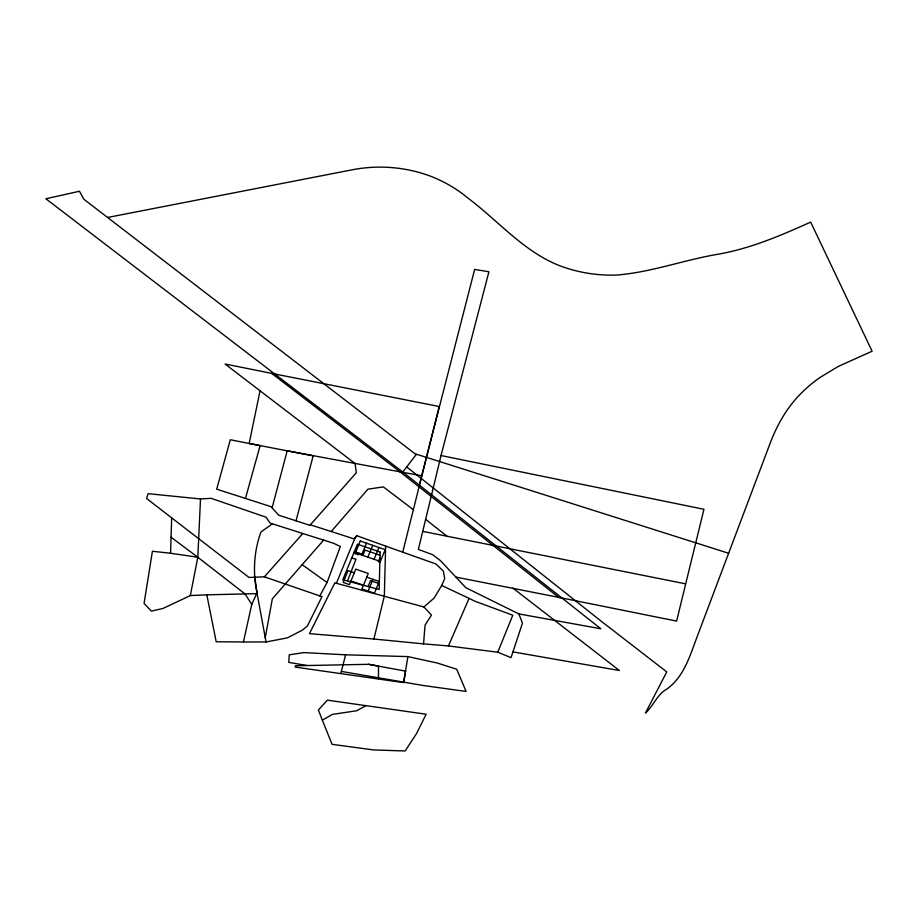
<?xml version="1.0" encoding="UTF-8"?>
<svg xmlns="http://www.w3.org/2000/svg" width="918" height="918" viewBox="0 0 918 918"><rect width="100%" height="100%" fill="white"/><g stroke="black" fill="none" stroke-linecap="round" stroke-linejoin="round"><path stroke-width="1.38" d="M378.48 678.918L378.491 666.124L368.623 664.299L295.275 665.779L295.229 667.099L403.587 682.602L407.925 656.6L437.278 663.025L456.694 669.222L466.103 691.449L423.026 685.471L341.485 671.425M336.378 583.274L355.128 537.753L356.827 535.733L385.64 546.107L384.321 596.149L373.901 639.02L309.469 633.649L334.829 582.861L423.898 606.959L431.483 615.094L425.057 625.135L423.542 643.874L448.443 645.951L497.763 652.216L511.039 657.644L522.468 623.115L518.831 613.913L465.839 587.715L440.353 560.554L432.619 554.679L418.367 549.412L431.575 494.813M170.564 553.244L152.422 551.259L144.069 603.401L151.355 611.136L163.014 608.439L190.336 595.564L206.825 594.841L216.189 641.762L243.431 641.98L251.75 604.4L245.037 593.946L197.818 557.26L170.564 553.244L171.655 517.855L146.57 498.463L148.154 493.677L200.503 498.967L211.129 498.325L266.059 517.213L270.099 523.099L333.567 543.272L340.349 546.474L327.072 582.517L319.82 595.92M190.336 595.564L197.818 557.26L200.503 498.967M265.256 637.689L272.336 598.846L323.675 540.071M403.668 682.108L405.664 671.127L368.623 664.299M407.925 656.6L345.616 654.821L340.808 673.525M260.046 390.85L249.157 443.486L230.315 439.745L216.705 489.168L271.131 506.702L278.682 515.193L309.917 525.326L356.345 472.736L355.036 463.521L225.071 364.01L275.021 374.039M431.185 496.466L441.03 455.535L703.945 509.272L676.6 621.096L558.592 597.32L400.099 471.852L271.625 373.362L439.206 406.513L402.727 552.166L435.866 563.95L443.371 571.099L444.725 578.547L441.719 585.454L434.076 598.123L423.898 606.959M418.918 486.747L474.64 269.422L488.915 271.774L441.03 455.535M272.13 507.826L287.185 450.807L403.289 472.426L600.808 628.761L518.831 613.913M296.021 520.816L313.176 455.833L249.157 443.486L260.127 445.574L245.45 498.451M497.763 652.216L512.783 615.221L475.421 601.405L441.719 585.454M347.452 580.991L355.989 559.2L351.709 558.052M358.984 553.21L358.341 554.782L353.728 553.175M361.635 554.977L366.489 543.169M367.866 557.146L372.731 545.338M374.108 559.303L378.973 547.507M368.084 586.533L370.528 580.601L379.295 583.641M379.972 557.674L378.308 561.713L379.857 562.252M368.141 591.112L373.006 579.315M448.443 645.951L469.052 598.444M251.75 604.4L257.029 592.89C252.691 572.717 253.838 551.374 260.976 532.004L272.382 523.822M402.772 472.013L416.129 454.662L83.859 199.24L79.453 191.242L45.9 198.77L403.289 472.426M356.827 535.733L354.153 538.912L310.364 524.809M331.18 531.556L367.934 489.168L383.38 486.907L413.18 509.582M171.655 517.855L249.007 577.445L264.384 576.825L302.745 533.576M322.367 720.171L318.362 710.027L327.37 700.147L426.136 714.238L416.382 733.815L405.148 750.97L373.557 749.926L332.052 744.337L322.367 720.171L332.35 714.399L356.689 710.761L365.892 705.644M107.704 217.451L353.051 169.635C378.319 164.884 404.735 166.869 428.924 175.602A134.544 125.938 -8.6 0 1 467.939 198.093C498.244 220.756 523.696 251.658 559.705 265.715C577.904 272.589 597.411 275.767 616.85 275.033C651.803 272.256 685.035 259.564 719.551 253.976C751.406 248.135 781.298 235.329 810.663 222.099L872.1 351.215L838.341 366.408L820.095 377.413A135.348 126.695 -8.6 0 0 796.388 398.343C784.879 411.275 776.467 426.652 770.328 442.763L697.003 637.069C689.969 655.727 684.059 676.555 667.134 688.89C657.024 694.375 653.57 705.862 645.457 713.056L666.732 671.896L601.141 621.153L406.685 466.929M243.431 641.98L266.048 641.957L281.103 639.1L287.541 637.769L302.229 630.241L307.45 625.892L321.966 596.666L264.384 576.825M206.825 594.841L257.132 593.636L266.048 641.957M345.616 654.821L303.927 652.595L289.273 654.821L288.745 662.371L307.128 665.527M373.901 639.02L423.542 643.874M512.944 651.895L619.398 670.519L512.852 588.071M400.099 471.852L421.683 475.754M456.051 577.124L561.896 597.997M422.785 531.384L685.448 583.802M728.628 553.256L415.969 454.054L416.129 454.662M380.041 555.287L365.054 550.077L363.172 554.667L354.371 551.603M354.279 572.809L348.048 570.64L343.183 582.448L349.425 584.617L355.794 569.137L368.279 573.475L361.899 588.943L374.383 593.28L379.249 581.484L366.764 577.147M350.928 580.945L363.413 585.282M385.64 546.107L402.727 552.166M301.953 564.524L327.072 582.517M171.058 537.214L197.818 557.26M425.665 519.404L447.009 536.215M257.029 592.89L257.132 593.636L254.837 577.537M380.121 552.062L379.134 589.505L342.781 579.74L357.435 544.179L380.121 552.062M360.258 541L355.392 552.808L380.35 561.472L385.216 549.675L360.258 541"/></g></svg>
